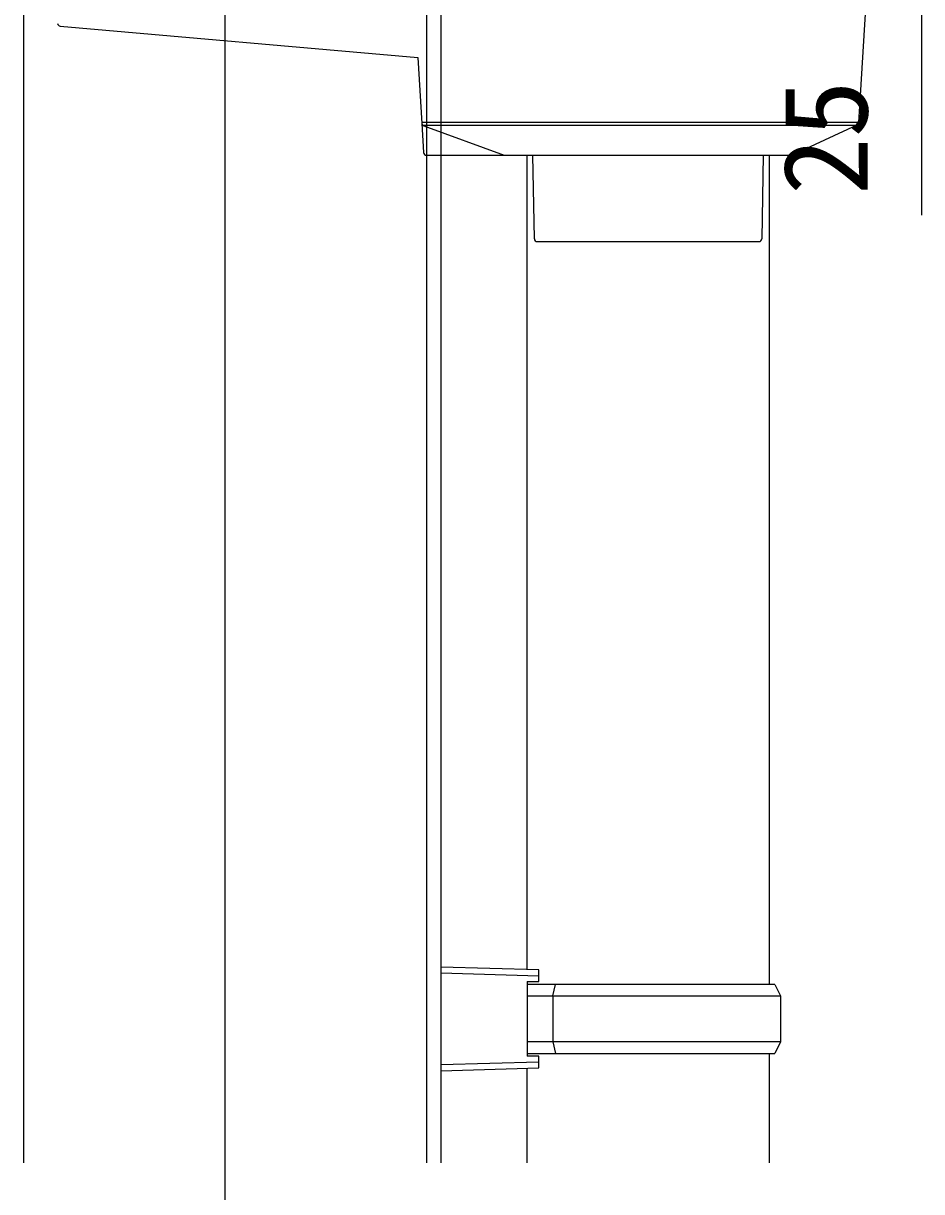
# Model space of a CAD drawing. Units: millimetres, scale not verified. Extents: x -875 to 875, y -1305 to 1298.
# Drawn here: x -417.5 to -261.5, y -1077 to -874.1 of the extents above; entities that cross this region are included whole.
import ezdxf
from ezdxf.enums import TextEntityAlignment as Align

# ---------------------------------------------------------------- set-up
doc = ezdxf.new("R2010")
doc.units = ezdxf.units.MM
doc.header["$LTSCALE"] = 8
for name, color, linetype in [('0-3_YKK_12', 2, 'Continuous'), ('0-4_YKK_13', 4, 'Continuous'), ('0-5_YKK_D', 6, 'Continuous')]:
    doc.layers.add(name, color=color, linetype=linetype)
doc.styles.add('ＭＳ ゴシック', font='')
doc.styles.get('ＭＳ ゴシック').set_extended_font_data('MS Gothic')

msp = doc.modelspace()

# ---------------------------------------------------------------- linework, layer by layer
at = {"layer": '0-3_YKK_12'}
for p, q in [((-382.5, -350), (-382.5, -1301)), ((-347.5, -858.598), (-347.5, -1072)), ((-417.5, -862.076), (-417.5, -1072))]:
    msp.add_line(p, q, dxfattribs=at)
msp.add_lwpolyline([(-345, -840), (-345, -867), (-345, -897), (-345, -1072)], dxfattribs=at)
at = {"layer": '0-4_YKK_13'}
for p, q in [((-267, -802), (-272.464, -891.332)), ((-411.11, -874.566), (-348.999, -880)), ((-349, -880), (-348.298, -891.476)), ((-272.464, -891.332), (-348.307, -891.332)), ((-348.298, -891.476), (-347.989, -896.531)), ((-348.192, -891.755), (-348.204, -891.739)), ((-348.192, -891.755), (-297, -891.755)), ((-297, -891.755), (-272.752, -891.755)), ((-272.752, -891.755), (-284, -897)), ((-347.49, -897), (-334, -897)), ((-330, -1038.441), (-330, -897)), ((-328.747, -911.509), (-329, -897)), ((-297, -897), (-284, -897)), ((-289, -897), (-289.253, -911.509)), ((-288, -897), (-288, -1041)), ((-328.247, -912), (-289.753, -912)), ((-328, -1038.5), (-345, -1038)), ((-345, -1038), (-345, -1056)), ((-328, -1039.5), (-328, -1038.5)), ((-345, -1039), (-328, -1039.5)), ((-330, -1040.5), (-330, -1053.5)), ((-325.093, -1041), (-330, -1041)), ((-325.523, -1043), (-325.093, -1041)), ((-287, -1041), (-325.093, -1041)), ((-287, -1041), (-286, -1043)), ((-330, -1043), (-325.523, -1043)), ((-325.523, -1043), (-286, -1043)), ((-325.523, -1051), (-330, -1051)), ((-286, -1051), (-325.523, -1051)), ((-330, -1053), (-325.093, -1053)), ((-288, -1053), (-288, -1072)), ((-328, -1054.5), (-345, -1055)), ((-328, -1053.5), (-330, -1053.5)), ((-328, -1054.5), (-328, -1053.5)), ((-330, -1072), (-330, -1055.559))]:
    msp.add_line(p, q, dxfattribs=at)
for points in [[(-347.97, -891.915), (-334, -897), (-297, -897)], [(-330, -1040.5), (-328, -1040.5), (-328, -1039.5)], [(-325.523, -1043), (-325.523, -1051), (-325.093, -1053), (-287, -1053)], [(-286, -1043), (-286, -1051), (-287, -1053)], [(-345, -1056), (-328, -1055.5), (-328, -1054.5)]]:
    msp.add_lwpolyline(points, dxfattribs=at)
for centre, start, end in [((-411.067, -874.068), 183.5, 265), ((-347.799, -891.445), 183.5, 215.87996), ((-347.799, -891.445), 218.21174, 250), ((-272.963, -891.302), 295, 356.5), ((-347.49, -896.5), 183.5, 270), ((-328.247, -911.5), 181, 270), ((-289.753, -911.5), 270, 359)]:
    msp.add_arc(centre, 0.5, start, end, dxfattribs=at)
at = {"layer": '0-5_YKK_D'}
msp.add_lwpolyline([(-261.5, -842), (-261.5, -867), (-261.5, -907.436)], dxfattribs=at)

# ---------------------------------------------------------------- texts
at = {"layer": '0-5_YKK_D', "style": 'ＭＳ ゴシック'}
msp.add_text('25', height=14.66, rotation=90, dxfattribs=at).set_placement((-266.5, -903.914), align=Align.BOTTOM_LEFT)

doc.saveas('drawing.dxf')
